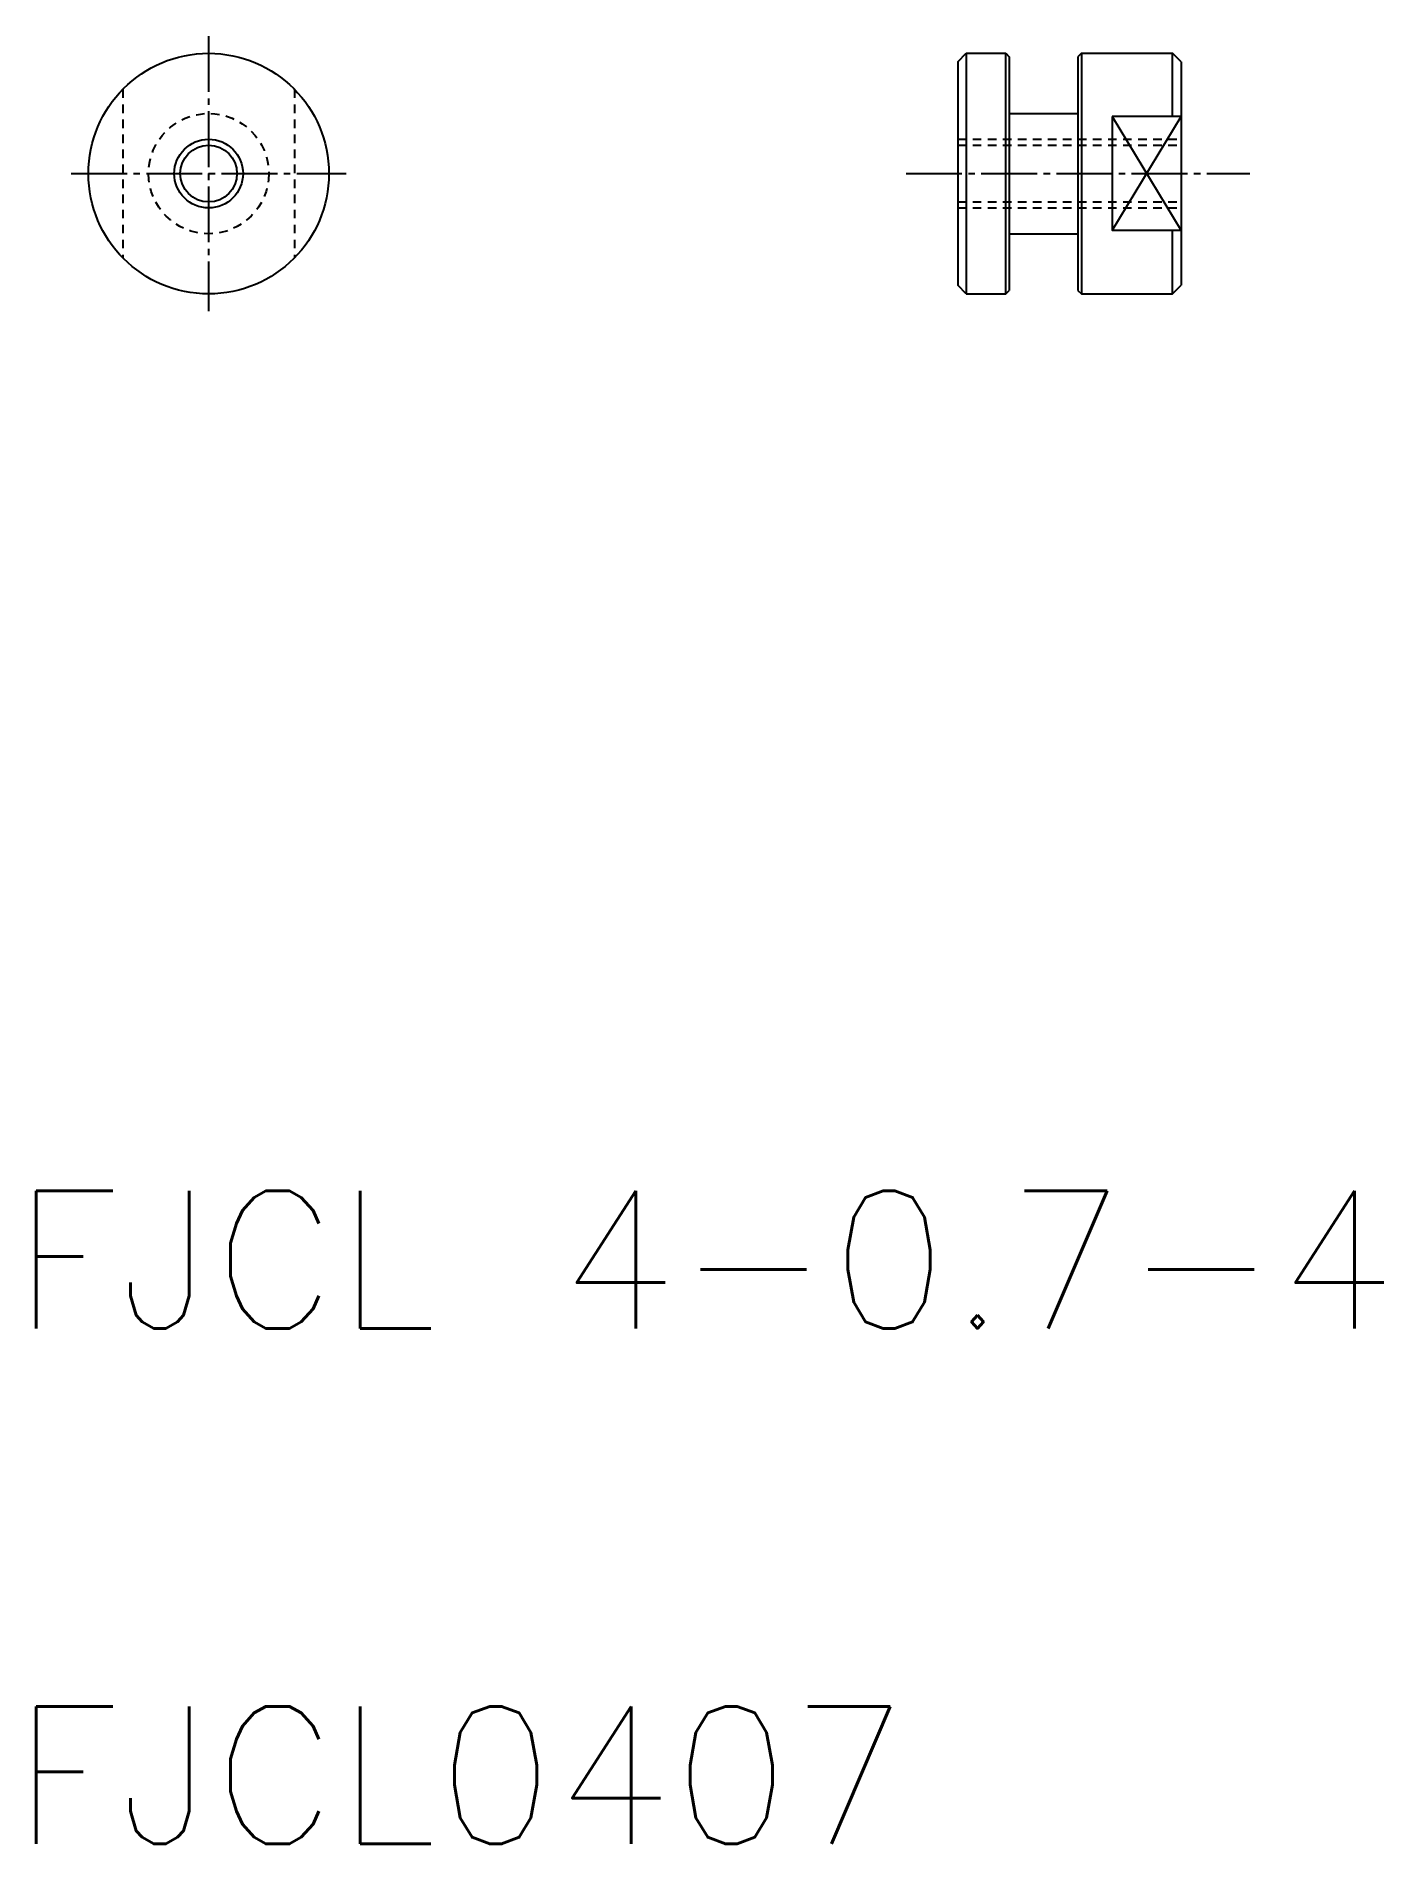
# Model space of a CAD drawing. Extents: x 1016 to 1094, y -2 to 103.
import ezdxf

# ---------------------------------------------------------------- set-up
doc = ezdxf.new("R2010")
doc.units = 0
doc.header["$LTSCALE"] = 0.25
doc.linetypes.add('CENTER', pattern=[17.5, 13, -1.5, 1.5, -1.5])
doc.linetypes.add('DASHED', pattern=[3.5, 2, -1.5])
doc.layers.get('0').update_dxf_attribs({"linetype": 'CONTINUOUS'})
doc.layers.add('CENTER', color=1, linetype='CENTER')
doc.styles.get("Standard").update_dxf_attribs({"font": 'txt.shx'})

msp = doc.modelspace()

# ---------------------------------------------------------------- linework, layer by layer
for p, q in [((1069.51, 101.57), (1070.01, 102.07)), ((1070.01, 102.07), (1070.01, 88.07)), ((1070.01, 102.07), (1072.31, 102.07)), ((1072.31, 88.07), (1072.31, 102.07)), ((1072.31, 102.07), (1072.51, 101.87)), ((1076.71, 102.07), (1076.51, 101.87)), ((1076.71, 102.07), (1076.71, 88.07)), ((1076.71, 102.07), (1082.01, 102.07)), ((1082.51, 101.57), (1082.01, 102.07)), ((1082.01, 98.39), (1082.01, 102.07)), ((1069.51, 101.57), (1069.51, 88.57)), ((1072.51, 101.87), (1072.51, 88.27)), ((1076.51, 101.87), (1076.51, 88.27)), ((1082.51, 101.57), (1082.51, 88.57)), ((1072.51, 98.57), (1076.51, 98.57)), ((1082.51, 98.39), (1078.51, 98.39)), ((1078.51, 98.39), (1078.51, 91.75)), ((1072.51, 91.57), (1076.51, 91.57)), ((1082.51, 91.75), (1078.51, 91.75)), ((1082.01, 88.07), (1082.01, 91.75)), ((1070.01, 88.07), (1069.51, 88.57)), ((1082.01, 88.07), (1082.51, 88.57)), ((1070.01, 88.07), (1072.31, 88.07)), ((1072.31, 88.07), (1072.51, 88.27)), ((1076.51, 88.27), (1076.71, 88.07)), ((1076.71, 88.07), (1082.01, 88.07))]:
    msp.add_line(p, q)
at = {"color": 3, "linetype": 'DASHED'}
for p, q in [((1020.91, 99.97), (1020.91, 90.17)), ((1030.91, 99.97), (1030.91, 90.17)), ((1069.51, 97.07), (1082.51, 97.07)), ((1069.51, 96.72), (1082.51, 96.72)), ((1069.51, 93.42), (1082.51, 93.42)), ((1069.51, 93.07), (1082.51, 93.07))]:
    msp.add_line(p, q, dxfattribs=at)
at = {"color": 3}
for p, q in [((1078.51, 98.39), (1082.51, 91.75)), ((1078.51, 91.75), (1082.51, 98.39))]:
    msp.add_line(p, q, dxfattribs=at)
for radius in [7, 1.65]:
    msp.add_circle((1025.91, 95.07), radius)
at = {"color": 3, "linetype": 'DASHED'}
msp.add_circle((1025.91, 95.07), 3.5, dxfattribs=at)
at = {"color": 3}
msp.add_circle((1025.91, 95.07), 2, dxfattribs=at)
at = {"layer": 'CENTER', "color": 1, "linetype": 'CENTER'}
for p, q in [((1025.91, 103.07), (1025.91, 87.07)), ((1017.91, 95.07), (1033.91, 95.07)), ((1066.51, 95.07), (1086.51, 95.07))]:
    msp.add_line(p, q, dxfattribs=at)

# ---------------------------------------------------------------- texts
for s, p in [('FJCL 4-0.7-4', (1014.5, 27.86)), ('FJCL0407', (1014.5, -2.14))]:
    msp.add_text(s, height=8).set_placement(p)

doc.saveas('drawing.dxf')
